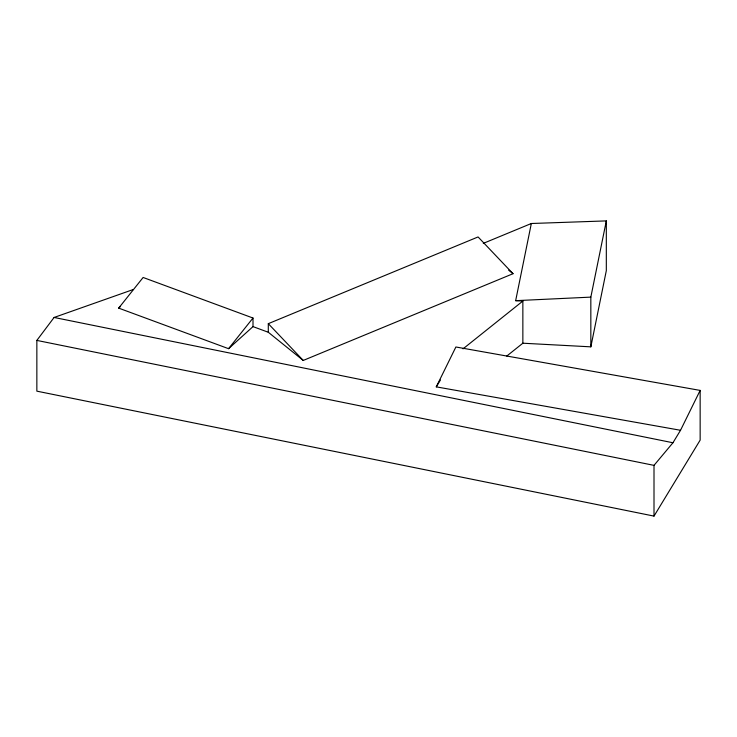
<?xml version="1.0" encoding="UTF-8"?>
<svg xmlns="http://www.w3.org/2000/svg" width="737" height="737" viewBox="0 0 737 737"><rect width="100%" height="100%" fill="white"/><g stroke="black" fill="none" stroke-linecap="round" stroke-linejoin="round"><path stroke-width="1.11" d="M522.855 343.212L522.855 301.055L515.66 300.668L531.331 223.504L606.321 220.897L606.321 270.626L590.834 346.841L522.855 343.212L506.78 356.054M590.834 346.841L590.834 297.122L606.321 220.897M700.15 390.407L680.527 430.279L436.267 386.861L455.89 346.989L700.15 390.407L700.15 440.127L654.005 516.103L36.85 391.154L36.85 340.411L54.096 317.463L133.342 289.494M436.267 386.861L440.431 380.006M654.005 516.103L654.005 465.369L672.945 442.762L680.527 430.279M118.675 308.121L143.116 277.471L253.003 318.034L253.003 326.611L228.562 348.684L118.675 308.121L120.205 306.739M228.562 348.684L253.003 318.034M463.039 348.85L522.855 301.055M268.296 332.258L268.296 323.672L478.083 236.945L513.035 273.703L303.248 360.439L268.296 332.258L253.003 326.611M483.297 243.367L531.331 223.504M515.66 300.668L590.834 297.122M54.096 317.463L672.945 442.762M36.85 340.411L654.005 465.369M508.668 270.184L513.035 273.703M268.296 323.672L303.248 360.439"/></g></svg>
